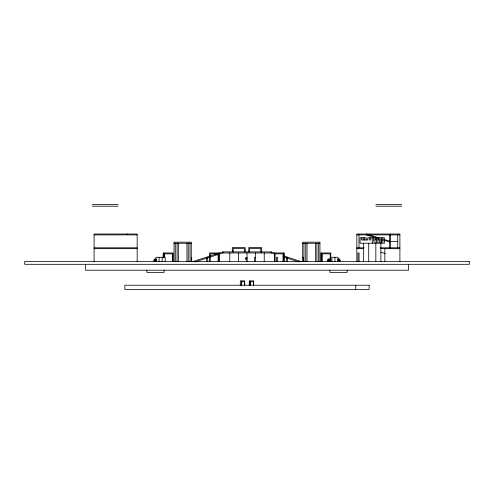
<?xml version="1.0" encoding="UTF-8"?>
<svg xmlns="http://www.w3.org/2000/svg" width="494" height="494" viewBox="0 0 494 494"><rect width="100%" height="100%" fill="white"/><g stroke="black" fill="none" stroke-linecap="round" stroke-linejoin="round"><path stroke-width="0.74" d="M339.73 259.387L337.902 259.387L338.816 259.01L339.464 259.387L339.73 260.301L339.464 261.215L338.816 261.592L338.168 261.215L338.168 259.387L338.816 259.01L339.73 259.387L340.107 260.301L339.73 261.215L338.816 261.592L337.902 261.215L339.73 261.215M153.893 260.301L154.276 259.387L155.19 259.01L156.098 259.387L156.481 260.301L156.098 261.215L155.19 261.592L154.276 261.215L153.893 260.301L156.481 260.301M245.709 258.665L246.086 257.751L247 257.374L246.352 257.751L246.086 258.665L246.352 259.578L247 259.955L246.086 259.578L245.709 258.665L247 258.665M327.664 260.301L328.041 259.387L328.955 259.01L329.869 259.387L330.245 260.301L329.869 261.215L328.955 261.592L328.041 261.215L327.664 260.301L330.245 260.301M155.19 259.01L154.542 259.387L154.276 260.301L154.542 261.215L155.19 261.592L155.832 261.215L155.832 259.387L155.19 259.01L155.19 261.592M328.955 259.01L328.312 259.387L328.041 260.301L328.312 261.215L328.955 261.592L329.603 261.215L329.869 260.301L329.603 259.387L328.955 259.01L328.955 261.592M192.771 261.592L222.924 251.903L271.083 251.903L275.386 253.286M194.926 261.974L222.924 252.977L271.083 252.977L274.67 254.132M126.273 234.459L127.693 234.026M92.261 204.479L118.109 204.479M375.897 204.479L401.739 204.479M92.261 206.202L118.109 206.202M375.897 206.202L401.739 206.202M94.095 234.885L137.165 234.885M356.835 234.885L399.905 234.885M373.791 239.973L382.93 239.973M397.608 241.35L390.427 241.35L383.733 239.318M174.036 243.252L191.264 243.252M302.705 243.252L319.933 243.252M94.095 247.809L137.165 247.809M356.835 247.809L364.158 247.809M380.269 247.809L399.905 247.809M94.095 248.673L137.165 248.673M356.835 248.673L363.615 248.673M380.269 248.673L399.905 248.673M219.515 252.977L209.617 252.977L209.617 261.592M217.428 253.842L210.228 253.842L210.228 261.592M255.614 257.288L254.54 257.288L254.54 261.592M246.086 257.751L247 257.751M154.276 259.387L156.098 259.387M328.041 259.387L329.869 259.387M246.086 259.578L247 259.578M337.902 260.301L340.107 260.301M154.276 261.215L156.098 261.215M328.041 261.215L329.869 261.215M366.307 234.026L378.688 237.781M366.307 234.885L378.663 238.639M383.752 240.183L389.568 241.949M380.818 252.212L385.289 253.57M284.001 256.053L301.229 261.592M284.001 257.133L299.08 261.974M408.519 264.309L408.519 270.206L85.481 270.206L85.481 264.309M399.905 261.592L399.905 234.026L356.835 234.026L356.835 261.592M397.75 234.885L397.75 247.809M390.427 234.026L390.427 247.809M389.568 234.885L389.568 247.908M384.832 248.673L384.832 261.592M382.93 237.818L382.93 242.122L373.791 242.122L373.791 237.818M381.405 237.818L381.405 242.122M380.88 243.202L380.88 261.592M379.88 237.818L379.88 242.122M378.361 239.973L378.361 237.818L384.449 237.818L384.449 243.202L360.083 243.202L360.083 237.818L366.178 237.818L366.178 239.973M376.836 242.122L376.836 237.818L367.703 237.818L367.703 239.973L361.608 239.973L361.608 237.818M375.835 243.202L375.835 261.592M375.317 237.818L375.317 239.973M372.266 237.818L372.266 243.202M370.747 237.818L370.747 239.973L369.222 239.973L369.222 237.818M368.703 243.202L368.703 261.592M364.652 237.818L364.652 239.973M363.652 243.202L363.652 261.592M363.133 237.818L363.133 239.973M359.07 261.592L359.07 252.977L357.996 252.977L357.996 261.592M358.99 234.885L358.99 247.809M355.76 285.217L355.76 289.521M347.14 270.206L347.14 272.361L329.912 272.361L329.912 270.206M338.816 259.01L338.816 261.592M337.964 261.592L337.964 257.288L331.869 257.288L331.869 261.592M334.92 257.288L334.92 261.592M330.813 261.592L330.813 252.977L320.915 252.977L320.915 261.592M330.202 261.592L330.202 253.842L322.286 253.842L322.286 261.592M321.674 252.977L321.674 261.592M319.933 261.592L319.933 242.177L302.705 242.177L302.705 257.769M318.673 243.252L318.673 261.592M316.889 243.252L316.889 261.592M315.623 243.252L315.623 261.592M307.009 243.252L307.009 261.592M305.749 243.252L305.749 261.592M303.964 243.252L303.964 261.592M303.396 261.592L303.396 257.288L302.316 257.288L302.316 261.592M287.385 261.592L287.385 257.288L286.31 257.288L286.31 261.592M284.39 261.592L284.39 252.977L274.491 252.977L274.491 261.592M283.624 252.977L283.624 261.592M283.019 261.592L283.019 253.842L275.096 253.842L275.096 261.592M277.548 261.592L277.548 257.288L276.467 257.288L276.467 261.592M271.083 251.903L271.083 252.977M264.234 252.977L264.234 261.592M261.69 252.977L261.69 247.593L248.766 247.593L248.766 251.903M260.826 251.903L260.826 248.457L249.624 248.457L249.624 251.903M255.62 252.977L255.614 261.592M253.688 285.217L253.688 280.907L249.285 280.907L249.285 285.217M253.465 285.217L253.465 281.765L250.544 281.765L250.544 285.217M250.322 280.907L250.322 285.217M249.507 281.765L249.507 285.217M247 252.977L247.006 261.592M245.24 251.903L245.24 247.593L232.316 247.593L232.316 251.903M244.715 285.217L244.715 280.907L240.312 280.907L240.312 285.217M244.493 285.217L244.493 281.765L241.578 281.765L241.578 285.217M244.376 251.903L244.376 248.457L233.18 248.457L233.18 251.903M241.35 280.907L241.35 285.217M238.386 252.977L238.386 261.592M229.772 252.977L229.772 261.592M222.924 251.903L222.924 252.977M219.515 253.694L219.515 261.592M218.756 252.977L218.756 261.592M218.144 253.842L218.144 261.592M207.696 257.288L207.696 261.592M206.616 258.004L206.616 261.592M191.684 257.288L191.684 261.592M191.264 261.592L191.264 242.177L174.036 242.177L174.036 261.592M189.999 243.252L189.999 261.592M188.22 243.252L188.22 261.592M186.954 243.252L186.954 261.592M178.34 243.252L178.34 261.592M177.08 243.252L177.08 261.592M175.296 243.252L175.296 261.592M173.091 261.592L173.091 252.977L163.193 252.977L163.193 257.288M172.48 261.592L172.48 253.842L164.564 253.842L164.564 257.362M165.175 261.592L165.175 257.288L156.042 257.288L156.042 261.592M164.088 270.206L164.088 272.361L146.86 272.361L146.86 270.206M163.952 252.977L163.952 257.288M162.131 257.288L162.131 261.592M159.087 257.288L159.087 261.592M137.165 261.592L137.165 234.026L94.095 234.026L94.095 261.592M469.3 261.592L24.7 261.592L24.7 264.309L469.3 264.309L469.3 261.592M369.142 285.217L124.859 285.217L124.859 289.521L369.142 289.521L369.142 285.217"/></g></svg>
